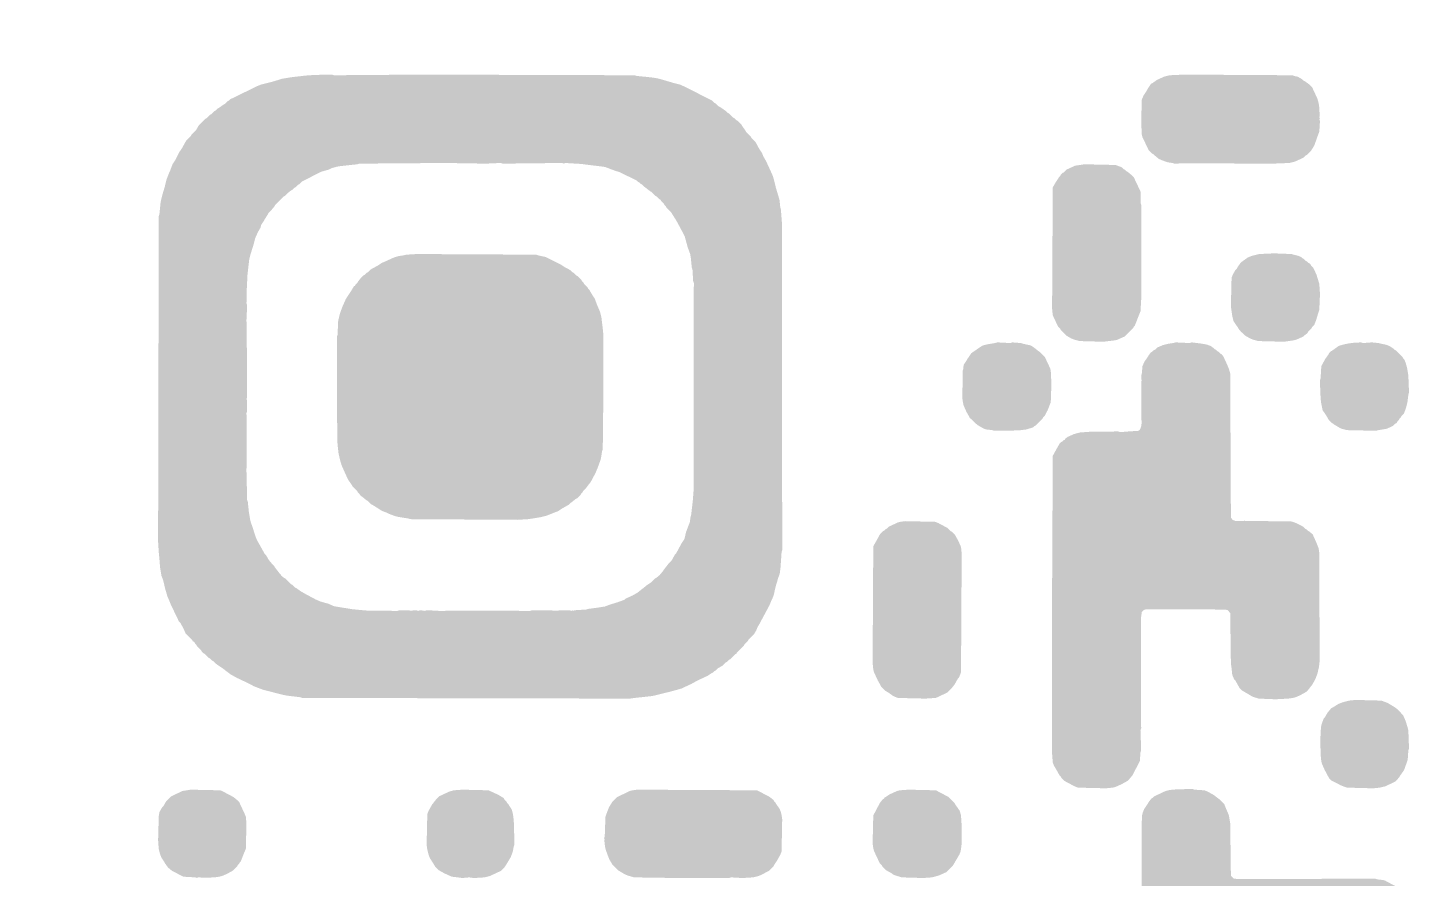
# Model space of a CAD drawing. Header units: inches. Extents: x -26.6 to 26.5, y -26.3 to 21.9.
# Drawn here: x -5.105 to -0.202, y 11.57 to 14.589 of the extents above; entities that cross this region are included whole.
import ezdxf

# ---------------------------------------------------------------- set-up
doc = ezdxf.new("R2010")
doc.units = ezdxf.units.IN
for name, color, linetype in [('Bottom 3D Body', 56, 'Continuous'), ('Bottom Component Outline', 76, 'Continuous'), ('Bottom Overlay', 54, 'Continuous'), ('Top Solder', 216, 'Continuous')]:
    doc.layers.add(name, color=color, linetype=linetype)

# ---------------------------------------------------------------- blocks, each defined once
blk = doc.blocks.new('L_KLS5_CR2032_03_B_16')
at = {"layer": 'Bottom 3D Body'}
blk.add_lwpolyline([(-10.9119, 3.3001, 0.1, 0.1, -6.761271), (-10.912, -3.2998, 0.1, 0.1, 0)], format="xyseb", dxfattribs=at)
at = {"layer": 'Bottom Component Outline'}
blk.add_lwpolyline([(-10.9119, 3.3001, 0.1, 0.1, -6.761271), (-10.912, -3.2998, 0.1, 0.1, 0)], format="xyseb", dxfattribs=at)
at = {"layer": 'Bottom Overlay'}
blk.add_lwpolyline([(-10.9119, 3.3001, 0.2, 0.2, -6.761271), (-10.912, -3.2998, 0.2, 0.2, 0)], format="xyseb", dxfattribs=at)

msp = doc.modelspace()

# ---------------------------------------------------------------- hatches: boundary and pattern name
at = {"layer": 'Top Solder'}
h = msp.add_hatch(color=216, dxfattribs=at)
h.paths.add_polyline_path([(-2.9514, 14.4202), (-2.9443, 14.4178), (-2.9075, 14.4143), (-2.8861, 14.4119), (-2.8718, 14.4095), (-2.8623, 14.4072), (-2.8493, 14.4036), (-2.8255, 14.3965), (-2.8089, 14.3917), (-2.7899, 14.387), (-2.7685, 14.3774), (-2.6758, 14.3299), (-2.6687, 14.3228), (-2.6639, 14.3204), (-2.6544, 14.3109), (-2.6497, 14.3085), (-2.6271, 14.2931), (-2.6211, 14.2871), (-2.6164, 14.2848), (-2.6021, 14.2705), (-2.5974, 14.2681), (-2.5902, 14.261), (-2.5855, 14.2586), (-2.5724, 14.2456), (-2.57, 14.2408), (-2.5582, 14.2242), (-2.5558, 14.2194), (-2.5391, 14.2028), (-2.5368, 14.198), (-2.5225, 14.1838), (-2.5083, 14.1576), (-2.4988, 14.1434), (-2.494, 14.1315), (-2.4845, 14.1149), (-2.4702, 14.084), (-2.4607, 14.0626), (-2.456, 14.0459), (-2.4536, 14.0364), (-2.45, 14.021), (-2.4417, 13.9937), (-2.437, 13.977), (-2.4346, 13.9533), (-2.4322, 13.9438), (-2.4286, 13.8974), (-2.4275, 12.7342), (-2.4298, 12.7271), (-2.4334, 12.6736), (-2.4358, 12.6546), (-2.4382, 12.6451), (-2.4429, 12.6332), (-2.4453, 12.6237), (-2.4488, 12.613), (-2.4512, 12.6035), (-2.4548, 12.588), (-2.4572, 12.5762), (-2.4619, 12.5643), (-2.4679, 12.5512), (-2.4726, 12.5393), (-2.4892, 12.5084), (-2.5083, 12.4728), (-2.5154, 12.4609), (-2.5201, 12.449), (-2.5273, 12.4371), (-2.5463, 12.4181), (-2.5487, 12.4134), (-2.5605, 12.4015), (-2.5629, 12.3967), (-2.5891, 12.3706), (-2.5902, 12.367), (-2.595, 12.3647), (-2.6116, 12.348), (-2.6164, 12.3457), (-2.6235, 12.3385), (-2.6283, 12.3362), (-2.6401, 12.3243), (-2.6568, 12.3148), (-2.6639, 12.3076), (-2.6687, 12.3053), (-2.6734, 12.3005), (-2.6782, 12.2981), (-2.6924, 12.2886), (-2.7281, 12.272), (-2.7495, 12.2601), (-2.7851, 12.2435), (-2.8017, 12.2387), (-2.8112, 12.2363), (-2.8279, 12.2316), (-2.8433, 12.228), (-2.8813, 12.2185), (-2.8956, 12.2161), (-2.9277, 12.2126), (-2.9514, 12.2102), (-2.9681, 12.2078), (-4.1301, 12.2102), (-4.1373, 12.2126), (-4.186, 12.2185), (-4.1979, 12.2209), (-4.2264, 12.228), (-4.2394, 12.2316), (-4.268, 12.2387), (-4.2905, 12.247), (-4.3024, 12.2518), (-4.3226, 12.2625), (-4.363, 12.2815), (-4.3844, 12.2934), (-4.4141, 12.3159), (-4.4284, 12.3255), (-4.4367, 12.3314), (-4.4462, 12.3409), (-4.4509, 12.3433), (-4.4581, 12.3504), (-4.4628, 12.3528), (-4.4771, 12.367), (-4.4818, 12.3694), (-4.4878, 12.3754), (-4.4901, 12.3801), (-4.5044, 12.3944), (-4.5068, 12.3991), (-4.5115, 12.4039), (-4.5139, 12.4086), (-4.5187, 12.411), (-4.521, 12.4158), (-4.5448, 12.4395), (-4.5519, 12.4562), (-4.5638, 12.4775), (-4.5686, 12.4823), (-4.5971, 12.5417), (-4.6018, 12.5536), (-4.609, 12.5702), (-4.6161, 12.594), (-4.6185, 12.6035), (-4.622, 12.6189), (-4.6256, 12.632), (-4.6304, 12.6439), (-4.6351, 12.6724), (-4.6375, 12.7033), (-4.6399, 12.7271), (-4.6422, 12.7651), (-4.6399, 13.92), (-4.6375, 13.9271), (-4.6339, 13.964), (-4.6315, 13.9782), (-4.6292, 13.9877), (-4.6256, 14.0008), (-4.6185, 14.0246), (-4.6149, 14.04), (-4.6125, 14.0495), (-4.6054, 14.0685), (-4.5995, 14.0816), (-4.5911, 14.1042), (-4.5816, 14.1184), (-4.5674, 14.1469), (-4.5567, 14.1624), (-4.5543, 14.1671), (-4.5424, 14.1885), (-4.5258, 14.2052), (-4.5234, 14.2099), (-4.5068, 14.2265), (-4.4973, 14.2432), (-4.4747, 14.2658), (-4.4699, 14.2681), (-4.4581, 14.28), (-4.4533, 14.2824), (-4.4438, 14.2919), (-4.4391, 14.2943), (-4.4319, 14.3014), (-4.4272, 14.3038), (-4.4105, 14.3157), (-4.4058, 14.318), (-4.3963, 14.3275), (-4.3915, 14.3299), (-4.3868, 14.3347), (-4.2893, 14.3822), (-4.2775, 14.387), (-4.2394, 14.3965), (-4.2157, 14.4036), (-4.2014, 14.4083), (-4.199, 14.4083), (-4.1705, 14.4131), (-4.1194, 14.419), (-4.0862, 14.4214), (-4.0256, 14.4226), (-4.0184, 14.4202), (-3.7095, 14.4226)])
h.paths.add_polyline_path([(-3.1986, 14.1089), (-3.201, 14.1065), (-3.2081, 14.1089), (-3.4196, 14.1065), (-3.4267, 14.1089), (-3.479, 14.1065), (-3.624, 14.1089), (-3.9281, 14.1065), (-3.9353, 14.1042), (-3.9697, 14.1006), (-4.0018, 14.097), (-4.0113, 14.0947), (-4.0244, 14.0911), (-4.0374, 14.0852), (-4.0541, 14.0804), (-4.0636, 14.078), (-4.1325, 14.0424), (-4.142, 14.0329), (-4.1468, 14.0305), (-4.1539, 14.0234), (-4.1586, 14.021), (-4.1658, 14.0139), (-4.1705, 14.0115), (-4.1836, 14.0008), (-4.1919, 13.9925), (-4.1967, 13.9901), (-4.2264, 13.9604), (-4.2287, 13.9556), (-4.2394, 13.9426), (-4.2501, 13.9319), (-4.2525, 13.9271), (-4.2644, 13.9081), (-4.2668, 13.9034), (-4.2763, 13.8891), (-4.2787, 13.8796), (-4.2882, 13.863), (-4.2977, 13.8416), (-4.3024, 13.8226), (-4.3143, 13.7845), (-4.319, 13.7655), (-4.325, 13.7121), (-4.3274, 13.6645), (-4.3286, 13.6111), (-4.3262, 13.6039), (-4.3286, 13.5517), (-4.3262, 13.3639), (-4.3274, 13.2701), (-4.3262, 13.2285), (-4.3286, 13.2213), (-4.3274, 13.1346), (-4.3286, 13.017), (-4.3286, 13.0146), (-4.3262, 12.9124), (-4.3238, 12.9053), (-4.3202, 12.8708), (-4.3155, 12.8423), (-4.3131, 12.8328), (-4.3084, 12.8209), (-4.2977, 12.7865), (-4.2917, 12.771), (-4.2763, 12.7437), (-4.2644, 12.7223), (-4.2596, 12.7176), (-4.2501, 12.7009), (-4.2394, 12.6879), (-4.2311, 12.6795), (-4.2287, 12.6748), (-4.2121, 12.6534), (-4.2074, 12.6486), (-4.205, 12.6439), (-4.1943, 12.6356), (-4.1895, 12.6332), (-4.1705, 12.6142), (-4.1658, 12.6118), (-4.1563, 12.6023), (-4.1515, 12.5999), (-4.1349, 12.588), (-4.1182, 12.5785), (-4.0826, 12.5595), (-4.066, 12.5524), (-4.0493, 12.5476), (-4.0398, 12.5453), (-4.0184, 12.5358), (-3.9899, 12.531), (-3.9673, 12.5274), (-3.9531, 12.5251), (-3.9293, 12.5227), (-3.9008, 12.5203), (-3.7927, 12.5191), (-3.7856, 12.5215), (-3.7416, 12.5203), (-3.7261, 12.5215), (-3.719, 12.5191), (-3.7119, 12.5215), (-3.6953, 12.5191), (-3.6881, 12.5215), (-3.643, 12.5191), (-3.5348, 12.5203), (-3.3222, 12.5191), (-3.315, 12.5215), (-3.2283, 12.5203), (-3.182, 12.5215), (-3.1748, 12.5191), (-3.1725, 12.5215), (-3.1701, 12.5191), (-3.1629, 12.5215), (-3.1225, 12.5239), (-3.1154, 12.5263), (-3.0881, 12.5298), (-3.0572, 12.5346), (-3.0382, 12.5417), (-3.0109, 12.55), (-2.9883, 12.5583), (-2.9847, 12.5619), (-2.9586, 12.5738), (-2.9419, 12.5833), (-2.9206, 12.5999), (-2.9075, 12.6106), (-2.8932, 12.6201), (-2.8802, 12.6332), (-2.8754, 12.6356), (-2.8623, 12.6463), (-2.8516, 12.6593), (-2.8457, 12.6677), (-2.8291, 12.689), (-2.8196, 12.6985), (-2.8077, 12.7199), (-2.8029, 12.7247), (-2.8006, 12.7294), (-2.7839, 12.7603), (-2.7744, 12.7746), (-2.7708, 12.79), (-2.7685, 12.7995), (-2.7613, 12.8185), (-2.7554, 12.834), (-2.753, 12.8506), (-2.7506, 12.8601), (-2.7471, 12.8898), (-2.7447, 12.9112), (-2.7423, 12.9421), (-2.7411, 13.6824), (-2.7435, 13.6895), (-2.7459, 13.7299), (-2.7483, 13.737), (-2.7518, 13.7715), (-2.7542, 13.7857), (-2.7637, 13.8119), (-2.7661, 13.8214), (-2.7732, 13.8475), (-2.7804, 13.8618), (-2.791, 13.882), (-2.8053, 13.9081), (-2.8148, 13.9224), (-2.8219, 13.9343), (-2.8386, 13.9509), (-2.8409, 13.9556), (-2.8457, 13.9604), (-2.8481, 13.9651), (-2.8576, 13.9747), (-2.8588, 13.9782), (-2.8635, 13.9806), (-2.873, 13.9901), (-2.8778, 13.9925), (-2.892, 14.0067), (-2.8968, 14.0091), (-2.9182, 14.0257), (-2.9253, 14.0329), (-2.9301, 14.0353), (-2.9348, 14.04), (-2.9396, 14.0424), (-2.9443, 14.0471), (-3.0085, 14.078), (-3.018, 14.0804), (-3.0406, 14.0887), (-3.056, 14.0947), (-3.0726, 14.097), (-3.113, 14.1018), (-3.1404, 14.1054)], flags=0)
for points in [[(-0.5988, 14.4155), (-0.5822, 14.406), (-0.5775, 14.4012), (-0.5727, 14.3988), (-0.5561, 14.387), (-0.5478, 14.3786), (-0.5454, 14.3739), (-0.5287, 14.3382), (-0.524, 14.3216), (-0.5216, 14.305), (-0.5204, 14.28), (-0.5216, 14.2788), (-0.5192, 14.2765), (-0.5216, 14.2717), (-0.5192, 14.2669), (-0.5216, 14.2646), (-0.5192, 14.2574), (-0.5216, 14.2194), (-0.5264, 14.2075), (-0.5394, 14.1707), (-0.5513, 14.1517), (-0.5656, 14.1374), (-0.5703, 14.1351), (-0.5775, 14.1279), (-0.5822, 14.1256), (-0.6084, 14.1137), (-0.6274, 14.1089), (-0.6868, 14.1065), (-1.0016, 14.1077), (-1.0361, 14.1065), (-1.0432, 14.1089), (-1.0599, 14.1113), (-1.067, 14.1137), (-1.0824, 14.1196), (-1.0908, 14.1232), (-1.1038, 14.1339), (-1.1098, 14.1398), (-1.1145, 14.1422), (-1.1276, 14.1553), (-1.149, 14.2004), (-1.1514, 14.2099), (-1.1537, 14.2551), (-1.1514, 14.3335), (-1.1466, 14.3454), (-1.1442, 14.3501), (-1.1347, 14.3644), (-1.1323, 14.3691), (-1.1193, 14.3893), (-1.1145, 14.3917), (-1.0979, 14.4036), (-1.0717, 14.4155), (-1.0527, 14.4202), (-1.0005, 14.4226), (-0.6179, 14.4202), (-0.6107, 14.4178), (-0.6012, 14.4155)], [(-1.1537, 13.6229), (-1.1561, 13.5826), (-1.1656, 13.5588), (-1.1716, 13.5433), (-1.1763, 13.5315), (-1.1799, 13.5279), (-1.1822, 13.5231), (-1.2119, 13.4934), (-1.2167, 13.4911), (-1.2381, 13.4816), (-1.2476, 13.4792), (-1.288, 13.4744), (-1.3735, 13.4768), (-1.3807, 13.4792), (-1.3902, 13.4816), (-1.4021, 13.4863), (-1.4187, 13.4958), (-1.4389, 13.516), (-1.4413, 13.5208), (-1.4484, 13.5279), (-1.4508, 13.5327), (-1.4674, 13.5683), (-1.4698, 13.5921), (-1.4674, 14.0222), (-1.4579, 14.0388), (-1.4484, 14.0531), (-1.446, 14.0578), (-1.4413, 14.0626), (-1.4389, 14.0673), (-1.433, 14.0733), (-1.4282, 14.0756), (-1.4187, 14.0852), (-1.4139, 14.0875), (-1.3878, 14.0994), (-1.3545, 14.1042), (-1.2452, 14.1018), (-1.2381, 14.0994), (-1.2226, 14.0935), (-1.2167, 14.0875), (-1.2119, 14.0852), (-1.2072, 14.0804), (-1.2024, 14.078), (-1.1894, 14.0673), (-1.1799, 14.0578), (-1.1775, 14.0531), (-1.1561, 14.0079), (-1.1549, 13.9735), (-1.1561, 13.9675), (-1.1537, 13.9604), (-1.1537, 13.6253)], [(-3.0619, 13.3093), (-3.0643, 13.093), (-3.0667, 13.0859), (-3.0703, 13.0633), (-3.0726, 13.0538), (-3.0821, 13.0277), (-3.0905, 13.0075), (-3.1071, 12.9766), (-3.1237, 12.9552), (-3.1332, 12.9457), (-3.1356, 12.9409), (-3.1404, 12.9362), (-3.1427, 12.9314), (-3.1558, 12.9184), (-3.1606, 12.916), (-3.182, 12.8993), (-3.1867, 12.8946), (-3.1915, 12.8922), (-3.2081, 12.8827), (-3.2224, 12.8732), (-3.2378, 12.8673), (-3.2497, 12.8625), (-3.2651, 12.8566), (-3.2841, 12.8518), (-3.3127, 12.8471), (-3.3293, 12.8447), (-3.3673, 12.8423), (-3.7475, 12.8447), (-3.7547, 12.8471), (-3.7772, 12.8506), (-3.7915, 12.853), (-3.801, 12.8554), (-3.82, 12.8625), (-3.8331, 12.8685), (-3.8485, 12.8744), (-3.8628, 12.8839), (-3.8806, 12.8946), (-3.8854, 12.897), (-3.8972, 12.9089), (-3.902, 12.9112), (-3.9151, 12.9219), (-3.9234, 12.9279), (-3.9293, 12.9362), (-3.9341, 12.9409), (-3.9365, 12.9457), (-3.9531, 12.9623), (-3.9555, 12.9671), (-3.9673, 12.9837), (-3.9697, 12.9885), (-3.9816, 13.0146), (-3.9911, 13.036), (-3.9959, 13.0526), (-3.9982, 13.0621), (-4.0018, 13.0776), (-4.0042, 13.099), (-4.0066, 13.1251), (-4.0077, 13.4922), (-4.0054, 13.4994), (-4.003, 13.5517), (-4.0006, 13.5588), (-3.9971, 13.5742), (-3.9875, 13.6004), (-3.9757, 13.6265), (-3.9673, 13.6396), (-3.9578, 13.6538), (-3.9471, 13.6717), (-3.9436, 13.6729), (-3.9412, 13.6776), (-3.9341, 13.6847), (-3.9317, 13.6895), (-3.921, 13.7026), (-3.9139, 13.7097), (-3.9091, 13.7121), (-3.902, 13.7192), (-3.8972, 13.7216), (-3.8877, 13.7311), (-3.8616, 13.7453), (-3.8473, 13.7548), (-3.8355, 13.7596), (-3.8046, 13.7738), (-3.7879, 13.7786), (-3.7713, 13.781), (-3.7618, 13.7834), (-3.7238, 13.7857), (-3.3008, 13.7834), (-3.2936, 13.781), (-3.2663, 13.775), (-3.214, 13.7489), (-3.1998, 13.7394), (-3.1796, 13.7287), (-3.1725, 13.7216), (-3.1677, 13.7192), (-3.1582, 13.7097), (-3.1534, 13.7073), (-3.1404, 13.6942), (-3.138, 13.6895), (-3.1332, 13.6847), (-3.1309, 13.68), (-3.119, 13.6681), (-3.1166, 13.6634), (-3.1119, 13.6586), (-3.1023, 13.642), (-3.0928, 13.6277), (-3.0845, 13.6051), (-3.0738, 13.5802), (-3.0691, 13.5612), (-3.0643, 13.5208), (-3.0619, 13.497), (-3.0619, 13.3116)], [(-0.5192, 13.642), (-0.5216, 13.5873), (-0.524, 13.5802), (-0.5335, 13.5493), (-0.5382, 13.5374), (-0.5406, 13.5327), (-0.5478, 13.5255), (-0.5501, 13.5208), (-0.562, 13.5089), (-0.5644, 13.5041), (-0.5727, 13.4982), (-0.5775, 13.4934), (-0.5822, 13.4911), (-0.6036, 13.4816), (-0.6131, 13.4792), (-0.6464, 13.4744), (-0.7391, 13.4768), (-0.7462, 13.4792), (-0.7557, 13.4816), (-0.7676, 13.4863), (-0.7842, 13.4958), (-0.7961, 13.5077), (-0.7997, 13.5089), (-0.802, 13.5136), (-0.8068, 13.5184), (-0.8092, 13.5231), (-0.8258, 13.5469), (-0.8305, 13.5659), (-0.8353, 13.5992), (-0.8329, 13.7014), (-0.8282, 13.7133), (-0.8187, 13.7299), (-0.8139, 13.7346), (-0.8115, 13.7394), (-0.7997, 13.756), (-0.7747, 13.7738), (-0.7628, 13.7786), (-0.7343, 13.7857), (-0.682, 13.7881), (-0.6202, 13.7857), (-0.6131, 13.7834), (-0.5977, 13.7798), (-0.5858, 13.775), (-0.5822, 13.7715), (-0.5775, 13.7691), (-0.5703, 13.762), (-0.5656, 13.7596), (-0.5608, 13.7548), (-0.5561, 13.7525), (-0.5525, 13.7489), (-0.5501, 13.7441), (-0.543, 13.737), (-0.5406, 13.7323), (-0.5311, 13.7109), (-0.5216, 13.68), (-0.5192, 13.6443)], [(-1.7858, 13.3734), (-1.7835, 13.3924), (-1.774, 13.4067), (-1.7716, 13.4115), (-1.7561, 13.434), (-1.7181, 13.4602), (-1.7015, 13.4649), (-1.673, 13.4697), (-1.6635, 13.4721), (-1.6183, 13.4697), (-1.6112, 13.4721), (-1.5803, 13.4697), (-1.5732, 13.4673), (-1.5458, 13.4614), (-1.5328, 13.453), (-1.5197, 13.4423), (-1.5114, 13.4364), (-1.4959, 13.421), (-1.4769, 13.3806), (-1.4745, 13.3711), (-1.4722, 13.3259), (-1.4745, 13.2594), (-1.4793, 13.2475), (-1.4852, 13.232), (-1.4959, 13.2118), (-1.5007, 13.2071), (-1.5031, 13.2023), (-1.528, 13.1774), (-1.5328, 13.175), (-1.5375, 13.1703), (-1.5613, 13.1631), (-1.5886, 13.1596), (-1.6753, 13.1584), (-1.6825, 13.1607), (-1.7039, 13.1631), (-1.711, 13.1655), (-1.7324, 13.1774), (-1.7454, 13.1881), (-1.7621, 13.2047), (-1.7645, 13.2095), (-1.774, 13.2261), (-1.7835, 13.2475), (-1.7858, 13.257), (-1.7882, 13.2736), (-1.787, 13.3722)], [(-1.4698, 12.5845), (-1.4674, 13.0693), (-1.4532, 13.0954), (-1.4436, 13.112), (-1.4377, 13.118), (-1.433, 13.1203), (-1.4282, 13.1251), (-1.4246, 13.1263), (-1.4223, 13.131), (-1.4139, 13.137), (-1.3926, 13.1465), (-1.3795, 13.1501), (-1.37, 13.1524), (-1.3367, 13.1548), (-1.2357, 13.156), (-1.2286, 13.1536), (-1.1977, 13.156), (-1.162, 13.1584), (-1.1585, 13.1619), (-1.1561, 13.1667), (-1.1537, 13.1738), (-1.1514, 13.1905), (-1.1537, 13.2), (-1.1525, 13.339), (-1.1537, 13.3544), (-1.1514, 13.3616), (-1.149, 13.3877), (-1.1442, 13.3996), (-1.1418, 13.4043), (-1.13, 13.421), (-1.1276, 13.4257), (-1.1193, 13.4364), (-1.1145, 13.4388), (-1.1098, 13.4435), (-1.105, 13.4459), (-1.0979, 13.453), (-1.0931, 13.4554), (-1.0765, 13.4625), (-1.0575, 13.4673), (-1.0408, 13.4697), (-1.0313, 13.4721), (-0.9814, 13.4697), (-0.9743, 13.4721), (-0.9446, 13.4685), (-0.9303, 13.4661), (-0.9185, 13.4637), (-0.9066, 13.459), (-0.8983, 13.453), (-0.8935, 13.4483), (-0.8888, 13.4459), (-0.884, 13.4412), (-0.8793, 13.4388), (-0.8721, 13.4317), (-0.8674, 13.4293), (-0.8614, 13.421), (-0.8472, 13.3901), (-0.8424, 13.3782), (-0.8377, 13.3616), (-0.8353, 12.8506), (-0.8294, 12.8423), (-0.8175, 12.8376), (-0.7878, 12.8388), (-0.6214, 12.8364), (-0.6119, 12.834), (-0.6, 12.8292), (-0.5798, 12.8185), (-0.5727, 12.8114), (-0.568, 12.809), (-0.5632, 12.8043), (-0.5584, 12.8019), (-0.5454, 12.7912), (-0.5335, 12.7651), (-0.524, 12.7413), (-0.5216, 12.7247), (-0.5204, 12.3409), (-0.5228, 12.3195), (-0.5252, 12.31), (-0.5276, 12.2981), (-0.5347, 12.2791), (-0.5454, 12.2589), (-0.562, 12.2375), (-0.568, 12.2316), (-0.5893, 12.2197), (-0.606, 12.2126), (-0.6155, 12.2102), (-0.6321, 12.2078), (-0.6773, 12.2054), (-0.7367, 12.2078), (-0.7438, 12.2102), (-0.7569, 12.2138), (-0.7973, 12.2375), (-0.8044, 12.2447), (-0.8068, 12.2494), (-0.8187, 12.2708), (-0.8234, 12.2756), (-0.8305, 12.2922), (-0.8329, 12.3159), (-0.8353, 12.3326), (-0.8377, 12.5108), (-0.846, 12.5215), (-0.8555, 12.5239), (-1.1371, 12.5251), (-1.1454, 12.5215), (-1.1514, 12.5156), (-1.1537, 12.4989), (-1.1549, 12.4478), (-1.1537, 12.1021), (-1.1561, 12.0949), (-1.1537, 12.0237), (-1.1561, 12.0165), (-1.1585, 11.9856), (-1.1846, 11.9357), (-1.1953, 11.9227), (-1.2024, 11.9155), (-1.2238, 11.9037), (-1.2452, 11.8941), (-1.2547, 11.8918), (-1.2785, 11.8894), (-1.3783, 11.8918), (-1.3902, 11.8965), (-1.4258, 11.9155), (-1.4365, 11.9262), (-1.4389, 11.931), (-1.4436, 11.9357), (-1.4555, 11.9571), (-1.4627, 11.969), (-1.4674, 11.9809), (-1.4698, 12.0118), (-1.4698, 12.5821)], [(-0.4753, 13.4435), (-0.4515, 13.4602), (-0.4384, 13.4637), (-0.4289, 13.4661), (-0.4171, 13.4685), (-0.398, 13.4709), (-0.3731, 13.4721), (-0.366, 13.4697), (-0.3351, 13.4721), (-0.3113, 13.4697), (-0.3018, 13.4673), (-0.284, 13.4637), (-0.2721, 13.459), (-0.2578, 13.4495), (-0.2543, 13.4459), (-0.2495, 13.4435), (-0.2269, 13.421), (-0.2246, 13.4162), (-0.2198, 13.4115), (-0.2151, 13.3996), (-0.2103, 13.3829), (-0.2056, 13.3544), (-0.2032, 13.295), (-0.2056, 13.2855), (-0.2091, 13.2582), (-0.2139, 13.2392), (-0.221, 13.2202), (-0.2293, 13.2118), (-0.2317, 13.2071), (-0.2364, 13.2023), (-0.2388, 13.1976), (-0.2436, 13.1928), (-0.246, 13.1881), (-0.2495, 13.1845), (-0.2543, 13.1821), (-0.2614, 13.175), (-0.2662, 13.1726), (-0.2828, 13.1655), (-0.3113, 13.1607), (-0.3208, 13.1584), (-0.4254, 13.1607), (-0.4325, 13.1631), (-0.4456, 13.1667), (-0.4693, 13.1809), (-0.4777, 13.1869), (-0.4883, 13.1976), (-0.4979, 13.2142), (-0.5097, 13.2309), (-0.5157, 13.2606), (-0.518, 13.2914), (-0.5192, 13.3378), (-0.5169, 13.3449), (-0.5145, 13.3877), (-0.5002, 13.4138), (-0.4883, 13.4305), (-0.486, 13.4352), (-0.48, 13.4412), (-0.4765, 13.4423)], [(-2.052, 12.815), (-2.0484, 12.8185), (-2.0175, 12.8328), (-2.008, 12.8352), (-1.9914, 12.8376), (-1.8845, 12.8352), (-1.8726, 12.8304), (-1.8417, 12.8138), (-1.8298, 12.8019), (-1.8251, 12.7995), (-1.8144, 12.7888), (-1.8025, 12.7675), (-1.793, 12.7461), (-1.7906, 12.7223), (-1.793, 12.3017), (-1.7953, 12.2946), (-1.8001, 12.2827), (-1.8049, 12.2779), (-1.8072, 12.2732), (-1.8167, 12.2565), (-1.8274, 12.2435), (-1.8417, 12.2292), (-1.8821, 12.2102), (-1.9201, 12.2078), (-2.0175, 12.2102), (-2.0294, 12.215), (-2.0342, 12.2173), (-2.0508, 12.2292), (-2.0627, 12.2363), (-2.0758, 12.2494), (-2.0781, 12.2542), (-2.0876, 12.2708), (-2.1019, 12.3017), (-2.1043, 12.3112), (-2.1067, 12.335), (-2.1043, 12.7484), (-2.0948, 12.7651), (-2.0805, 12.7912), (-2.0698, 12.8019), (-2.0651, 12.8043), (-2.0603, 12.809), (-2.0556, 12.8114), (-2.0532, 12.8138)], [(3.0608, 11.2501), (3.2746, 11.2525), (3.2853, 11.2608), (3.2877, 11.2703), (3.2901, 11.287), (3.2925, 11.4795), (3.2972, 11.4913), (3.3067, 11.508), (3.3269, 11.5377), (3.3768, 11.5615), (3.3863, 11.5638), (3.403, 11.5662), (3.435, 11.5674), (3.4457, 11.5662), (3.4529, 11.5686), (3.4909, 11.5662), (3.5004, 11.5638), (3.517, 11.5615), (3.5574, 11.5401), (3.5681, 11.5317), (3.5705, 11.527), (3.58, 11.5127), (3.5824, 11.508), (3.5871, 11.5032), (3.5943, 11.4866), (3.599, 11.4581), (3.6014, 11.2656), (3.6097, 11.2549), (3.6216, 11.2501), (3.6394, 11.249), (3.7475, 11.2501), (3.7547, 11.2478), (3.8069, 11.2501), (4.1301, 11.2478), (4.1373, 11.2454), (4.1551, 11.2418), (4.167, 11.2371), (4.1931, 11.2204), (4.2014, 11.2145), (4.2204, 11.186), (4.2287, 11.1705), (4.2311, 11.161), (4.2335, 11.0945), (4.2359, 10.6264), (4.2418, 10.618), (4.2584, 10.6133), (4.4604, 10.6109), (4.4676, 10.6085), (4.4806, 10.605), (4.4925, 10.6002), (4.5008, 10.5919), (4.5056, 10.5895), (4.5258, 10.5693), (4.5282, 10.5646), (4.54, 10.5479), (4.5472, 10.5313), (4.5496, 10.5147), (4.5519, 10.4267), (4.5484, 10.4018), (4.5412, 10.3828), (4.5377, 10.3745), (4.5222, 10.3519), (4.5187, 10.3483), (4.5163, 10.3436), (4.5032, 10.3305), (4.4985, 10.3281), (4.4937, 10.3234), (4.489, 10.321), (4.4723, 10.3139), (4.4557, 10.3091), (4.4248, 10.3067), (4.0161, 10.3091), (4.0089, 10.3115), (3.9994, 10.3139), (3.9828, 10.3234), (3.9697, 10.3341), (3.9614, 10.34), (3.9531, 10.3483), (3.9507, 10.3531), (3.9412, 10.3626), (3.9341, 10.3863), (3.9281, 10.4018), (3.9246, 10.4149), (3.9222, 10.4244), (3.9234, 10.4517), (3.9222, 10.5836), (3.9246, 10.5907), (3.9198, 10.6097), (3.9115, 10.618), (3.8996, 10.6228), (3.8473, 10.6204), (3.7737, 10.6228), (3.7535, 10.6216), (3.7107, 10.624), (3.6964, 10.6264), (3.6703, 10.6359), (3.6667, 10.6394), (3.662, 10.6418), (3.6572, 10.6465), (3.6525, 10.6489), (3.6323, 10.6691), (3.6299, 10.6739), (3.6251, 10.6786), (3.618, 10.6953), (3.6133, 10.7119), (3.6097, 10.7273), (3.6073, 10.7464), (3.6049, 10.9151), (3.6026, 10.9246), (3.5966, 10.9329), (3.5836, 10.9388), (3.012, 10.9377), (2.9871, 10.9388), (2.9716, 10.9281), (2.9669, 10.9163), (2.9681, 10.8913), (2.9669, 10.8545), (2.9693, 10.8474), (2.9669, 10.8236), (2.9681, 10.7915), (2.9669, 10.7856), (2.9693, 10.7784), (2.9669, 10.7689), (2.9645, 10.7262), (2.9598, 10.7143), (2.9562, 10.7012), (2.9491, 10.6822), (2.9455, 10.6786), (2.9431, 10.6739), (2.936, 10.6668), (2.9336, 10.662), (2.9206, 10.6489), (2.9158, 10.6465), (2.9063, 10.637), (2.8897, 10.6299), (2.873, 10.6252), (2.8564, 10.6228), (2.8326, 10.6204), (2.6698, 10.6216), (2.6568, 10.6133), (2.6508, 10.6002), (2.6485, 10.4077), (2.639, 10.3863), (2.6366, 10.3768), (2.6247, 10.3554), (2.6176, 10.3483), (2.6152, 10.3436), (2.6021, 10.3305), (2.5974, 10.3281), (2.5926, 10.3234), (2.5879, 10.321), (2.5617, 10.3091), (2.5142, 10.3044), (2.3514, 10.3055), (2.3395, 10.2984), (2.3348, 10.2818), (2.3324, 10.0964), (2.33, 10.0893), (2.3241, 10.0738), (2.317, 10.0548), (2.3051, 10.0358), (2.2968, 10.0275), (2.2944, 10.0228), (2.2884, 10.0168), (2.2837, 10.0144), (2.2718, 10.0026), (2.2552, 9.9954), (2.2457, 9.9931), (2.2219, 9.9907), (2.2124, 9.9883), (1.1597, 9.9907), (1.1525, 9.9931), (1.1395, 9.9966), (1.1252, 10.0061), (1.1216, 10.0097), (1.1169, 10.0121), (1.1038, 10.0228), (1.1014, 10.0275), (1.0896, 10.0394), (1.0801, 10.0608), (1.0706, 10.0845), (1.0658, 10.1131), (1.0682, 10.2057), (1.0943, 10.2556), (1.105, 10.2663), (1.1098, 10.2687), (1.1169, 10.2758), (1.1216, 10.2782), (1.1264, 10.283), (1.1311, 10.2853), (1.1478, 10.2925), (1.1573, 10.2948), (1.1811, 10.2972), (1.2262, 10.2996), (1.2607, 10.2984), (1.307, 10.2996), (1.3141, 10.2972), (1.5696, 10.2984), (1.6088, 10.2972), (1.6159, 10.2996), (1.6492, 10.2972), (1.6563, 10.2996), (1.6872, 10.2972), (1.6979, 10.3079), (1.7003, 10.3174), (1.7027, 10.3436), (1.7003, 10.3507), (1.7027, 10.403), (1.7003, 10.4838), (1.7015, 10.5966), (1.6991, 10.6085), (1.6932, 10.6168), (1.6896, 10.6204), (1.6801, 10.6228), (1.6563, 10.6204), (1.1597, 10.6228), (1.1525, 10.6252), (1.1371, 10.6311), (1.1335, 10.6347), (1.1288, 10.637), (1.124, 10.6418), (1.1193, 10.6442), (1.1121, 10.6513), (1.1074, 10.6537), (1.0919, 10.6691), (1.0896, 10.6739), (1.0706, 10.7167), (1.0682, 10.7262), (1.0658, 10.7571), (1.0634, 10.9258), (1.0575, 10.9341), (1.0456, 10.9388), (1.0005, 10.9365), (0.8531, 10.9388), (0.846, 10.9412), (0.8305, 10.9448), (0.8187, 10.9495), (0.8103, 10.9555), (0.7973, 10.9662), (0.7937, 10.9697), (0.789, 10.9721), (0.7818, 10.9792), (0.7771, 10.9816), (0.7735, 10.9852), (0.7664, 11.0018), (0.7581, 11.0244), (0.7521, 11.0375), (0.7474, 11.0565), (0.745, 11.2442), (0.7367, 11.2525), (0.7272, 11.2549), (0.6951, 11.2537), (0.4515, 11.2549), (0.4444, 11.2525), (0.4396, 11.2501), (0.4313, 11.2442), (0.4289, 11.2347), (0.4277, 11.129), (0.4289, 11.0897), (0.4266, 11.0826), (0.4289, 11.0731), (0.4266, 11.0493), (0.423, 11.0268), (0.4111, 11.0006), (0.4075, 10.9971), (0.3957, 10.9757), (0.385, 10.965), (0.3802, 10.9626), (0.3755, 10.9579), (0.3707, 10.9555), (0.3493, 10.946), (0.3327, 10.9412), (0.3232, 10.9388), (0.2852, 10.9365), (-0.7391, 10.9388), (-0.7628, 10.9483), (-0.7676, 10.9507), (-0.7842, 10.9602), (-0.789, 10.965), (-0.7937, 10.9674), (-0.8092, 10.9828), (-0.821, 11.0042), (-0.8282, 11.0208), (-0.8305, 11.0303), (-0.8329, 11.047), (-0.8353, 11.0707), (-0.8377, 11.2418), (-0.8412, 11.2478), (-0.846, 11.2501), (-0.8579, 11.2549), (-1.0599, 11.2573), (-1.0717, 11.262), (-1.1026, 11.2787), (-1.1121, 11.2882), (-1.1169, 11.2905), (-1.1276, 11.3012), (-1.149, 11.3464), (-1.1514, 11.363), (-1.1525, 11.7539), (-1.1502, 11.7943), (-1.1478, 11.8038), (-1.143, 11.8157), (-1.1335, 11.83), (-1.1252, 11.8431), (-1.1169, 11.8537), (-1.1121, 11.8561), (-1.1074, 11.8609), (-1.067, 11.8799), (-1.0515, 11.8835), (-1.0278, 11.8858), (-0.9719, 11.887), (-0.9648, 11.8846), (-0.9292, 11.8823), (-0.9173, 11.8775), (-0.8959, 11.8656), (-0.8745, 11.849), (-0.8591, 11.8335), (-0.8543, 11.8217), (-0.8472, 11.805), (-0.8424, 11.7931), (-0.8377, 11.7646), (-0.8353, 11.5793), (-0.8246, 11.5686), (-0.8044, 11.5674), (-0.3232, 11.5686), (-0.3161, 11.5662), (-0.2947, 11.5638), (-0.2875, 11.5615), (-0.2519, 11.5424), (-0.2388, 11.5317), (-0.2341, 11.527), (-0.2317, 11.5222), (-0.2269, 11.5175), (-0.2246, 11.5127), (-0.2103, 11.4818), (-0.2056, 11.4628), (-0.2044, 11.3951), (-0.2056, 11.3915), (-0.2032, 11.3844), (-0.2044, 11.3191), (-0.2032, 11.306), (-0.2056, 11.2989), (-0.2032, 11.268), (-0.1972, 11.2573), (-0.1925, 11.2549), (-0.1806, 11.2501), (0.0998, 11.2525), (0.1081, 11.2585), (0.1105, 11.2632), (0.1129, 11.2703), (0.1153, 11.2799), (0.1176, 11.4747), (0.1271, 11.4985), (0.1366, 11.5151), (0.1533, 11.5365), (0.1592, 11.5424), (0.2044, 11.5638), (0.2281, 11.5662), (0.2376, 11.5686), (0.4182, 11.571), (0.4242, 11.5745), (0.4289, 11.5864), (0.4313, 11.5959), (0.4289, 11.8763), (0.4242, 11.8811), (0.423, 11.8846), (0.4182, 11.887), (0.4111, 11.8894), (0.2091, 11.8918), (0.202, 11.8941), (0.1568, 11.9179), (0.1485, 11.9262), (0.1461, 11.931), (0.1343, 11.9476), (0.1319, 11.9524), (0.1271, 11.9642), (0.12, 11.988), (0.1153, 12.0213), (0.1141, 12.0605), (0.1176, 12.1068), (0.1224, 12.1187), (0.1307, 12.1413), (0.139, 12.1544), (0.1616, 12.1769), (0.1663, 12.1793), (0.1806, 12.1888), (0.1925, 12.1936), (0.2091, 12.1983), (0.2186, 12.2007), (0.2424, 12.2031), (0.4182, 12.2054), (0.4266, 12.2138), (0.4313, 12.2304), (0.4289, 12.5084), (0.4206, 12.5215), (0.4111, 12.5239), (0.4028, 12.5251), (0.2281, 12.5239), (0.221, 12.5263), (0.1972, 12.5286), (0.1758, 12.5405), (0.1533, 12.556), (0.1366, 12.5774), (0.1248, 12.6035), (0.1212, 12.6166), (0.1164, 12.6403), (0.1153, 12.7271), (0.1176, 12.7342), (0.1212, 12.752), (0.1283, 12.771), (0.1426, 12.7948), (0.1473, 12.7995), (0.1521, 12.8019), (0.1568, 12.8067), (0.1616, 12.809), (0.1687, 12.8162), (0.1735, 12.8185), (0.1854, 12.8257), (0.1972, 12.8304), (0.2258, 12.8376), (0.259, 12.8399), (0.2662, 12.8376), (0.9327, 12.8388), (0.9589, 12.8364), (0.9779, 12.8316), (1.0016, 12.8221), (1.0052, 12.8185), (1.01, 12.8162), (1.0218, 12.8043), (1.0266, 12.8019), (1.0373, 12.7936), (1.0397, 12.7888), (1.0515, 12.7698), (1.0587, 12.7532), (1.061, 12.7366), (1.0634, 12.6843), (1.061, 12.6201), (1.0587, 12.613), (1.0527, 12.5975), (1.0325, 12.5655), (1.0242, 12.5548), (1.0195, 12.5524), (1.0123, 12.5453), (1.0076, 12.5429), (1.0028, 12.5381), (0.9862, 12.531), (0.9707, 12.5274), (0.9387, 12.5239), (0.7557, 12.5215), (0.7497, 12.5156), (0.7474, 12.5061), (0.745, 12.4894), (0.7474, 12.2161), (0.7581, 12.2054), (0.7818, 12.2031), (1.0551, 12.2054), (1.061, 12.2114), (1.0634, 12.2209), (1.0658, 12.2375), (1.0682, 12.4276), (1.0848, 12.4633), (1.0919, 12.4752), (1.1003, 12.4835), (1.105, 12.4859), (1.1181, 12.4966), (1.1323, 12.5061), (1.1573, 12.5168), (1.1811, 12.5191), (1.187, 12.5203), (1.1882, 12.5191), (1.1953, 12.5215), (1.2832, 12.5191), (1.2904, 12.5168), (1.307, 12.5096), (1.3284, 12.4977), (1.3403, 12.4859), (1.345, 12.4835), (1.3521, 12.4764), (1.3557, 12.4752), (1.3581, 12.4704), (1.37, 12.4514), (1.3771, 12.4348), (1.3795, 12.4181), (1.3819, 12.3516), (1.3795, 11.988), (1.3771, 11.9809), (1.3712, 11.9654), (1.3676, 11.9619), (1.3652, 11.9571), (1.3557, 11.9405), (1.3391, 11.9191), (1.3331, 11.9132), (1.2927, 11.8941), (1.2832, 11.8918), (1.2595, 11.8894), (0.7581, 11.887), (0.7497, 11.8787), (0.745, 11.8597), (0.7474, 11.584), (0.7581, 11.571), (0.7747, 11.5686), (1.2856, 11.5662), (1.2927, 11.5638), (1.3046, 11.5591), (1.3094, 11.5567), (1.3308, 11.5448), (1.3355, 11.5401), (1.3403, 11.5377), (1.3533, 11.5246), (1.3557, 11.5199), (1.3712, 11.4973), (1.3771, 11.4842), (1.3795, 11.4747), (1.3807, 11.4403), (1.3795, 11.4367), (1.3819, 11.4296), (1.3842, 11.2585), (1.3902, 11.2525), (1.3997, 11.2501), (1.604, 11.2478), (1.6112, 11.2454), (1.6242, 11.2418), (1.6433, 11.2299), (1.6575, 11.2204), (1.6611, 11.2169), (1.6658, 11.2145), (1.6694, 11.2109), (1.6718, 11.2062), (1.6837, 11.1872), (1.686, 11.1824), (1.6908, 11.1777), (1.6955, 11.1658), (1.6979, 11.142), (1.6991, 11.0862), (1.6979, 11.0042), (1.7003, 10.9971), (1.6991, 10.9792), (1.7003, 10.9757), (1.6979, 10.9733), (1.7003, 10.9662), (1.7027, 10.94), (1.7086, 10.9341), (1.7181, 10.9317), (1.7431, 10.9329), (1.9165, 10.9305), (1.9308, 10.9281), (1.9498, 10.921), (1.9534, 10.9175), (1.9581, 10.9151), (1.9629, 10.9103), (1.9676, 10.908), (1.9748, 10.9008), (1.9795, 10.8984), (1.9902, 10.8878), (1.9926, 10.883), (2.0116, 10.8497), (2.014, 10.8402), (2.0163, 10.8236), (2.0187, 10.6264), (2.0235, 10.6216), (2.0247, 10.618), (2.0413, 10.6133), (2.0579, 10.6157), (2.3288, 10.618), (2.3324, 10.6216), (2.3372, 10.6382), (2.3348, 10.9258), (2.3288, 10.9341), (2.3122, 10.9388), (2.2813, 10.9365), (2.1684, 10.9377), (2.1387, 10.9365), (2.1316, 10.9388), (2.1126, 10.9412), (2.1007, 10.946), (2.0853, 10.9519), (2.071, 10.9614), (2.0603, 10.9721), (2.0556, 10.9745), (2.0449, 10.9852), (2.0235, 11.0303), (2.0211, 11.0398), (2.0187, 11.085), (2.0163, 11.2466), (2.0104, 11.2525), (2.0009, 11.2549), (1.7965, 11.2573), (1.7894, 11.2597), (1.7775, 11.2644), (1.7728, 11.2668), (1.7561, 11.2763), (1.7514, 11.281), (1.7466, 11.2834), (1.7264, 11.3036), (1.705, 11.3488), (1.7027, 11.3583), (1.7003, 11.4391), (1.7027, 12.43), (1.7264, 12.4752), (1.73, 12.4787), (1.7347, 12.4811), (1.7395, 12.4859), (1.7443, 12.4882), (1.7561, 12.5001), (1.7823, 12.512), (1.7942, 12.5168), (1.8179, 12.5191), (1.8702, 12.5215), (1.9082, 12.5191), (1.9332, 12.5132), (1.9451, 12.5084), (1.9593, 12.4989), (1.9676, 12.493), (1.9724, 12.4882), (1.9771, 12.4859), (1.9843, 12.4787), (1.989, 12.4764), (1.9926, 12.4728), (2.014, 12.4276), (2.0163, 12.411), (2.0187, 11.8977), (2.027, 11.887), (2.0365, 11.8846), (2.0662, 11.8858), (2.2231, 11.8835), (2.2492, 11.8787), (2.2611, 11.8739), (2.2754, 11.8644), (2.2944, 11.8526), (2.311, 11.8359), (2.3277, 11.8003), (2.3324, 11.7813), (2.3348, 11.7432), (2.3372, 11.5793), (2.3431, 11.571), (2.355, 11.5662), (2.393, 11.5686), (2.5201, 11.5674), (2.5997, 11.5686), (2.6069, 11.5662), (2.6164, 11.5686), (2.6449, 11.571), (2.6508, 11.5769), (2.6556, 11.5888), (2.658, 11.8003), (2.6722, 11.8264), (2.6877, 11.849), (2.6972, 11.8585), (2.7019, 11.8609), (2.7376, 11.8775), (2.7542, 11.8823), (2.778, 11.8846), (2.8707, 11.8823), (2.8778, 11.8799), (2.8932, 11.8739), (2.9134, 11.8633), (2.9348, 11.8466), (2.9431, 11.8383), (2.9455, 11.8335), (2.9598, 11.8027), (2.9645, 11.786), (2.9669, 11.7623), (2.9681, 11.3024), (2.9669, 11.2775), (2.9693, 11.2703), (2.9716, 11.2608), (2.98, 11.2525), (2.9895, 11.2501), (3.0584, 11.2501)], [(-0.2293, 11.9405), (-0.2341, 11.9357), (-0.2364, 11.931), (-0.2471, 11.9179), (-0.2519, 11.9132), (-0.2875, 11.8965), (-0.3066, 11.8918), (-0.3303, 11.8894), (-0.423, 11.8918), (-0.4301, 11.8941), (-0.4456, 11.9001), (-0.48, 11.9179), (-0.486, 11.9238), (-0.5026, 11.9547), (-0.5121, 11.9761), (-0.5145, 11.9856), (-0.5169, 12.0094), (-0.518, 12.0629), (-0.5157, 12.1056), (-0.5133, 12.1175), (-0.5062, 12.1365), (-0.5026, 12.1401), (-0.4931, 12.1567), (-0.4824, 12.1698), (-0.4777, 12.1746), (-0.4729, 12.1769), (-0.4539, 12.1888), (-0.442, 12.1936), (-0.4254, 12.1983), (-0.4159, 12.2007), (-0.3921, 12.2031), (-0.3018, 12.2007), (-0.2947, 12.1983), (-0.2792, 12.1924), (-0.2555, 12.1781), (-0.2471, 12.1722), (-0.2246, 12.1496), (-0.2151, 12.1282), (-0.2079, 12.1045), (-0.2056, 12.0949), (-0.2032, 12.0308), (-0.2056, 12.0237), (-0.2079, 11.9904), (-0.2103, 11.9833), (-0.221, 11.9536), (-0.2269, 11.9452), (-0.2293, 11.9429)], [(-4.6399, 11.7908), (-4.6375, 11.805), (-4.628, 11.8217), (-4.6232, 11.8264), (-4.6137, 11.8431), (-4.5959, 11.8609), (-4.5911, 11.8633), (-4.5555, 11.8799), (-4.527, 11.8846), (-4.4224, 11.8823), (-4.4153, 11.8799), (-4.3749, 11.8585), (-4.3618, 11.8478), (-4.3547, 11.8407), (-4.3523, 11.8359), (-4.3357, 11.8003), (-4.3309, 11.7884), (-4.3286, 11.7646), (-4.3309, 11.6743), (-4.3381, 11.6577), (-4.344, 11.6422), (-4.3488, 11.6304), (-4.3523, 11.6268), (-4.3547, 11.622), (-4.3594, 11.6173), (-4.3618, 11.6125), (-4.3773, 11.5971), (-4.3987, 11.5852), (-4.4153, 11.5781), (-4.4248, 11.5757), (-4.4414, 11.5733), (-4.4735, 11.5721), (-4.5008, 11.5733), (-4.5032, 11.571), (-4.5103, 11.5733), (-4.5531, 11.5757), (-4.5935, 11.5971), (-4.6066, 11.6078), (-4.6185, 11.6244), (-4.6208, 11.6292), (-4.6304, 11.6434), (-4.6351, 11.6553), (-4.6399, 11.6743), (-4.6422, 11.7052), (-4.6399, 11.7884)], [(-3.5218, 11.571), (-3.5384, 11.5733), (-3.5622, 11.571), (-3.5788, 11.5733), (-3.6002, 11.5757), (-3.6263, 11.5876), (-3.6477, 11.5995), (-3.6584, 11.6102), (-3.6608, 11.6149), (-3.6774, 11.6411), (-3.6822, 11.6529), (-3.6869, 11.672), (-3.6893, 11.6886), (-3.6869, 11.7979), (-3.6822, 11.8098), (-3.6703, 11.8312), (-3.6537, 11.8526), (-3.6453, 11.8609), (-3.6097, 11.8775), (-3.5931, 11.8823), (-3.5622, 11.8846), (-3.4695, 11.8823), (-3.4386, 11.868), (-3.4339, 11.8656), (-3.416, 11.8549), (-3.4137, 11.8502), (-3.4065, 11.8431), (-3.4041, 11.8383), (-3.3994, 11.8335), (-3.397, 11.8288), (-3.3875, 11.8145), (-3.3839, 11.8015), (-3.3816, 11.7896), (-3.3792, 11.7611), (-3.378, 11.6886), (-3.3804, 11.6815), (-3.3839, 11.6636), (-3.3911, 11.6446), (-3.4053, 11.6209), (-3.4148, 11.6066), (-3.4243, 11.5971), (-3.4647, 11.5781), (-3.4838, 11.5733), (-3.5194, 11.571)], [(-2.7994, 11.571), (-2.9538, 11.5733), (-2.961, 11.5757), (-2.974, 11.5793), (-2.9859, 11.584), (-3.0097, 11.5983), (-3.0311, 11.6197), (-3.0334, 11.6244), (-3.0406, 11.6363), (-3.0453, 11.6482), (-3.0536, 11.6708), (-3.056, 11.6803), (-3.0584, 11.7017), (-3.0596, 11.7028), (-3.0572, 11.7052), (-3.0596, 11.7123), (-3.0572, 11.7195), (-3.0548, 11.7884), (-3.0524, 11.7955), (-3.0465, 11.811), (-3.0418, 11.8229), (-3.0299, 11.8419), (-3.0132, 11.8585), (-2.9681, 11.8799), (-2.9586, 11.8823), (-2.9419, 11.8846), (-2.5166, 11.8823), (-2.4714, 11.8585), (-2.4584, 11.8478), (-2.456, 11.8431), (-2.4512, 11.8383), (-2.4488, 11.8335), (-2.437, 11.8169), (-2.4322, 11.805), (-2.4298, 11.7955), (-2.4275, 11.7789), (-2.4298, 11.6648), (-2.4346, 11.6529), (-2.4465, 11.6316), (-2.456, 11.6173), (-2.4584, 11.6125), (-2.4738, 11.5971), (-2.4786, 11.5947), (-2.4999, 11.5828), (-2.5118, 11.5781), (-2.5308, 11.5733), (-2.5689, 11.571), (-2.6093, 11.5733), (-2.6164, 11.571), (-2.797, 11.571)], [(-1.7906, 11.6933), (-1.7942, 11.666), (-1.7989, 11.6541), (-1.8227, 11.6137), (-1.8441, 11.5923), (-1.8702, 11.5805), (-1.8868, 11.5757), (-1.8963, 11.5733), (-1.9272, 11.571), (-2.0033, 11.5733), (-2.0104, 11.5757), (-2.0235, 11.5793), (-2.0354, 11.584), (-2.0389, 11.5876), (-2.0603, 11.5995), (-2.071, 11.6102), (-2.0734, 11.6149), (-2.0805, 11.622), (-2.0829, 11.6268), (-2.1019, 11.6672), (-2.1043, 11.6767), (-2.1067, 11.6933), (-2.1043, 11.7931), (-2.0805, 11.8383), (-2.0698, 11.8514), (-2.0663, 11.8526), (-2.0651, 11.8561), (-2.0603, 11.8585), (-2.0461, 11.868), (-2.0199, 11.8799), (-2.0104, 11.8823), (-1.9795, 11.8846), (-1.8821, 11.8823), (-1.8369, 11.8585), (-1.8167, 11.8383), (-1.8144, 11.8335), (-1.7977, 11.8098), (-1.793, 11.7931), (-1.7906, 11.7551), (-1.7906, 11.6957)]]:
    msp.add_hatch(color=216, dxfattribs=at).paths.add_polyline_path(points)

# ---------------------------------------------------------------- block references
at = {"rotation": 180}
msp.add_blockref('L_KLS5_CR2032_03_B_16', (-1.5, 9.5), dxfattribs=at)

doc.saveas('drawing.dxf')
